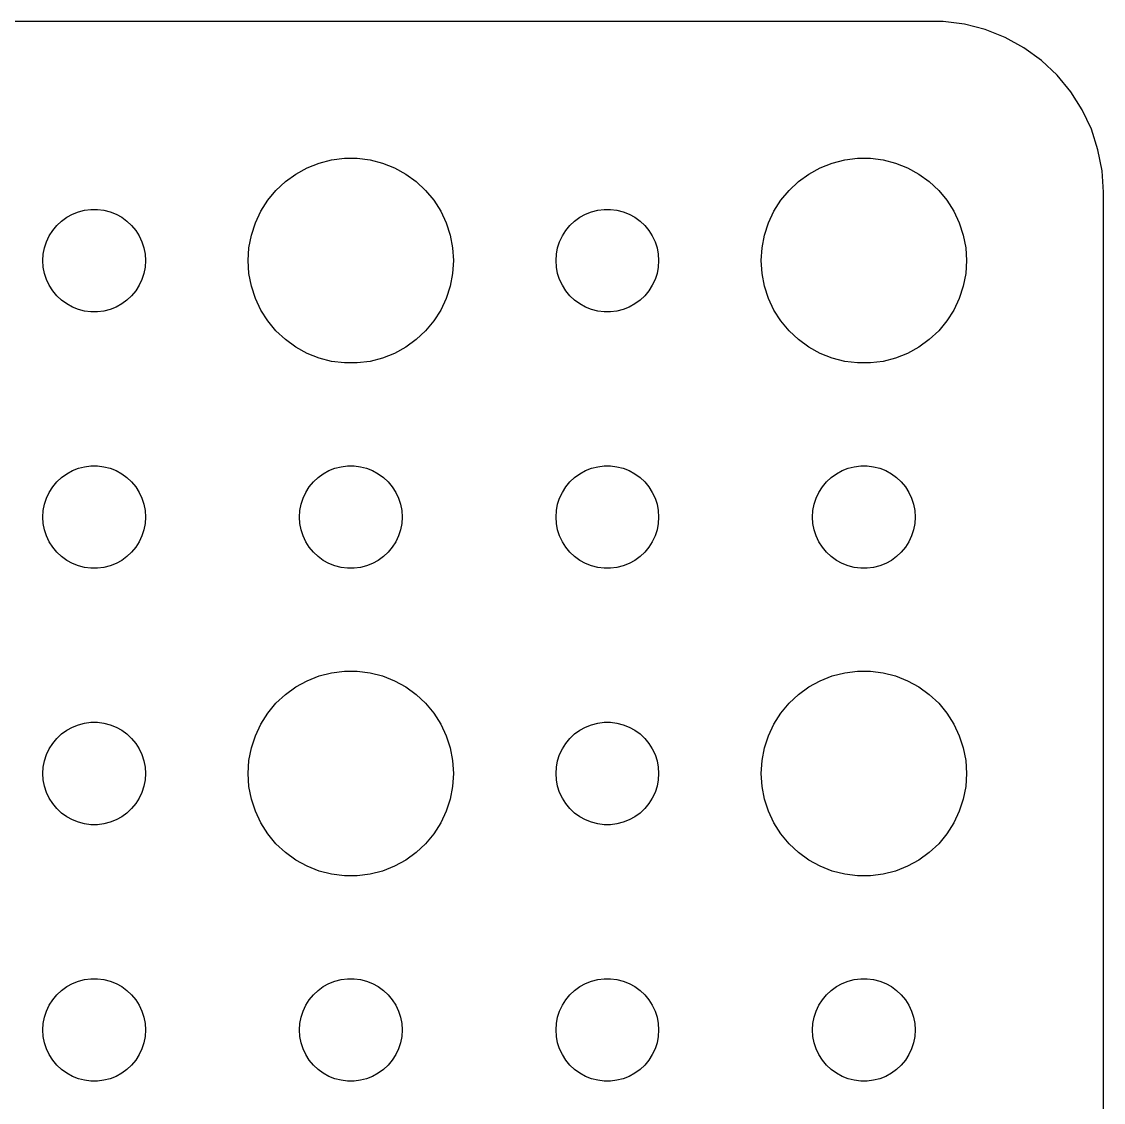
# Model space of a CAD drawing. Header units: metres. Extents: x -60 to 60, y -59 to 59.
# Drawn here: x 27.88 to 59.5, y 27.88 to 59.49 of the extents above; entities that cross this region are included whole.
import ezdxf

# ---------------------------------------------------------------- set-up
doc = ezdxf.new("R2010")
doc.units = ezdxf.units.M

msp = doc.modelspace()

# ---------------------------------------------------------------- linework, layer by layer
for p, q in [((54.8139, 59.4901), (-54.8139, 59.4901)), ((55.4369, 59.4114), (54.8139, 59.4901)), ((56.0451, 59.2553), (55.4369, 59.4114)), ((56.6289, 59.0241), (56.0451, 59.2553)), ((57.1791, 58.7216), (56.6289, 59.0241)), ((57.6871, 58.3526), (57.1791, 58.7216)), ((58.1448, 57.9227), (57.6871, 58.3526)), ((58.5451, 57.4389), (58.1448, 57.9227)), ((58.8815, 56.9088), (58.5451, 57.4389)), ((59.1489, 56.3406), (58.8815, 56.9088)), ((59.3429, 55.7434), (59.1489, 56.3406)), ((59.4606, 55.1267), (59.3429, 55.7434)), ((36.2227, 55.2145), (36.5729, 55.3532)), ((36.5729, 55.3532), (36.9379, 55.4469)), ((36.9379, 55.4469), (37.3116, 55.4941)), ((37.3116, 55.4941), (37.6884, 55.4941)), ((37.6884, 55.4941), (38.0621, 55.4469)), ((38.0621, 55.4469), (38.427, 55.3532)), ((38.427, 55.3532), (38.7773, 55.2145)), ((51.2227, 55.2145), (51.5729, 55.3532)), ((51.5729, 55.3532), (51.9379, 55.4469)), ((51.9379, 55.4469), (52.3116, 55.4941)), ((52.3116, 55.4941), (52.6884, 55.4941)), ((52.6884, 55.4941), (53.0621, 55.4469)), ((53.0621, 55.4469), (53.427, 55.3532)), ((53.427, 55.3532), (53.7773, 55.2145)), ((35.5877, 54.8115), (35.8925, 55.033)), ((35.8925, 55.033), (36.2227, 55.2145)), ((38.7773, 55.2145), (39.1075, 55.033)), ((39.1075, 55.033), (39.4123, 54.8115)), ((50.5877, 54.8115), (50.8925, 55.033)), ((50.8925, 55.033), (51.2227, 55.2145)), ((53.7773, 55.2145), (54.1075, 55.033)), ((54.1075, 55.033), (54.4123, 54.8115)), ((59.5, 54.5), (59.4606, 55.1267)), ((35.3131, 54.5536), (35.5877, 54.8115)), ((39.4123, 54.8115), (39.6869, 54.5536)), ((50.3131, 54.5536), (50.5877, 54.8115)), ((54.4123, 54.8115), (54.6869, 54.5536)), ((35.0729, 54.2634), (35.3131, 54.5536)), ((39.6869, 54.5536), (39.927, 54.2634)), ((50.0729, 54.2634), (50.3131, 54.5536)), ((54.6869, 54.5536), (54.927, 54.2634)), ((59.5, -54.5), (59.5, 54.5)), ((34.8711, 53.9453), (35.0729, 54.2634)), ((39.927, 54.2634), (40.1289, 53.9453)), ((49.8711, 53.9453), (50.0729, 54.2634)), ((54.927, 54.2634), (55.1289, 53.9453)), ((29.0439, 53.6558), (29.1963, 53.7665)), ((29.1963, 53.7665), (29.3613, 53.8572)), ((29.3613, 53.8572), (29.5365, 53.9266)), ((29.5365, 53.9266), (29.7189, 53.9734)), ((29.7189, 53.9734), (29.9058, 53.997)), ((29.9058, 53.997), (30.0942, 53.997)), ((30.0942, 53.997), (30.2811, 53.9734)), ((30.2811, 53.9734), (30.4635, 53.9266)), ((30.4635, 53.9266), (30.6387, 53.8572)), ((30.6387, 53.8572), (30.8037, 53.7665)), ((30.8037, 53.7665), (30.9561, 53.6558)), ((34.7107, 53.6044), (34.8711, 53.9453)), ((40.1289, 53.9453), (40.2893, 53.6044)), ((44.0439, 53.6558), (44.1963, 53.7665)), ((44.1963, 53.7665), (44.3613, 53.8572)), ((44.3613, 53.8572), (44.5365, 53.9266)), ((44.5365, 53.9266), (44.7189, 53.9734)), ((44.7189, 53.9734), (44.9058, 53.997)), ((44.9058, 53.997), (45.0942, 53.997)), ((45.0942, 53.997), (45.2811, 53.9734)), ((45.2811, 53.9734), (45.4635, 53.9266)), ((45.4635, 53.9266), (45.6387, 53.8572)), ((45.6387, 53.8572), (45.8037, 53.7665)), ((45.8037, 53.7665), (45.9561, 53.6558)), ((49.7107, 53.6044), (49.8711, 53.9453)), ((55.1289, 53.9453), (55.2893, 53.6044)), ((28.7865, 53.3817), (28.9065, 53.5268)), ((28.9065, 53.5268), (29.0439, 53.6558)), ((30.9561, 53.6558), (31.0934, 53.5268)), ((31.0934, 53.5268), (31.2135, 53.3817)), ((34.5942, 53.2461), (34.7107, 53.6044)), ((40.2893, 53.6044), (40.4057, 53.2461)), ((43.7865, 53.3817), (43.9065, 53.5268)), ((43.9065, 53.5268), (44.0439, 53.6558)), ((45.9561, 53.6558), (46.0934, 53.5268)), ((46.0934, 53.5268), (46.2135, 53.3817)), ((49.5942, 53.2461), (49.7107, 53.6044)), ((55.2893, 53.6044), (55.4057, 53.2461)), ((28.6053, 53.0522), (28.6855, 53.2226)), ((28.6855, 53.2226), (28.7865, 53.3817)), ((31.2135, 53.3817), (31.3145, 53.2226)), ((31.3145, 53.2226), (31.3947, 53.0522)), ((34.5237, 52.876), (34.5942, 53.2461)), ((40.4057, 53.2461), (40.4763, 52.876)), ((43.6053, 53.0522), (43.6855, 53.2226)), ((43.6855, 53.2226), (43.7865, 53.3817)), ((46.2135, 53.3817), (46.3145, 53.2226)), ((46.3145, 53.2226), (46.3947, 53.0522)), ((49.5237, 52.876), (49.5942, 53.2461)), ((55.4057, 53.2461), (55.4763, 52.876)), ((28.5118, 52.688), (28.5471, 52.873)), ((28.5471, 52.873), (28.6053, 53.0522)), ((31.3947, 53.0522), (31.4529, 52.873)), ((31.4529, 52.873), (31.4882, 52.688)), ((34.5, 52.5), (34.5237, 52.876)), ((40.4763, 52.876), (40.5, 52.5)), ((43.5118, 52.688), (43.5471, 52.873)), ((43.5471, 52.873), (43.6053, 53.0522)), ((46.3947, 53.0522), (46.4529, 52.873)), ((46.4529, 52.873), (46.4882, 52.688)), ((49.5, 52.5), (49.5237, 52.876)), ((55.4763, 52.876), (55.5, 52.5)), ((28.5, 52.5), (28.5118, 52.688)), ((28.5118, 52.312), (28.5, 52.5)), ((31.4882, 52.688), (31.5, 52.5)), ((31.5, 52.5), (31.4882, 52.312)), ((34.5237, 52.124), (34.5, 52.5)), ((40.5, 52.5), (40.4763, 52.124)), ((43.5, 52.5), (43.5118, 52.688)), ((43.5118, 52.312), (43.5, 52.5)), ((46.4882, 52.688), (46.5, 52.5)), ((46.5, 52.5), (46.4882, 52.312)), ((49.5237, 52.124), (49.5, 52.5)), ((55.5, 52.5), (55.4763, 52.124)), ((28.5471, 52.127), (28.5118, 52.312)), ((31.4882, 52.312), (31.4529, 52.127)), ((43.5471, 52.127), (43.5118, 52.312)), ((46.4882, 52.312), (46.4529, 52.127)), ((28.6053, 51.9478), (28.5471, 52.127)), ((28.6855, 51.7774), (28.6053, 51.9478)), ((31.3947, 51.9478), (31.3145, 51.7774)), ((31.4529, 52.127), (31.3947, 51.9478)), ((34.5942, 51.7539), (34.5237, 52.124)), ((40.4763, 52.124), (40.4057, 51.7539)), ((43.6053, 51.9478), (43.5471, 52.127)), ((43.6855, 51.7774), (43.6053, 51.9478)), ((46.3947, 51.9478), (46.3145, 51.7774)), ((46.4529, 52.127), (46.3947, 51.9478)), ((49.5942, 51.7539), (49.5237, 52.124)), ((55.4763, 52.124), (55.4057, 51.7539)), ((28.7865, 51.6183), (28.6855, 51.7774)), ((28.9065, 51.4732), (28.7865, 51.6183)), ((31.2135, 51.6183), (31.0934, 51.4732)), ((31.3145, 51.7774), (31.2135, 51.6183)), ((34.7107, 51.3956), (34.5942, 51.7539)), ((40.4057, 51.7539), (40.2893, 51.3956)), ((43.7865, 51.6183), (43.6855, 51.7774)), ((43.9065, 51.4732), (43.7865, 51.6183)), ((46.2135, 51.6183), (46.0934, 51.4732)), ((46.3145, 51.7774), (46.2135, 51.6183)), ((49.7107, 51.3956), (49.5942, 51.7539)), ((55.4057, 51.7539), (55.2893, 51.3956)), ((29.0439, 51.3442), (28.9065, 51.4732)), ((29.1963, 51.2335), (29.0439, 51.3442)), ((29.3613, 51.1428), (29.1963, 51.2335)), ((30.8037, 51.2335), (30.6387, 51.1428)), ((30.9561, 51.3442), (30.8037, 51.2335)), ((31.0934, 51.4732), (30.9561, 51.3442)), ((34.8711, 51.0547), (34.7107, 51.3956)), ((40.2893, 51.3956), (40.1289, 51.0547)), ((44.0439, 51.3442), (43.9065, 51.4732)), ((44.1963, 51.2335), (44.0439, 51.3442)), ((44.3613, 51.1428), (44.1963, 51.2335)), ((45.8037, 51.2335), (45.6387, 51.1428)), ((45.9561, 51.3442), (45.8037, 51.2335)), ((46.0934, 51.4732), (45.9561, 51.3442)), ((49.8711, 51.0547), (49.7107, 51.3956)), ((55.2893, 51.3956), (55.1289, 51.0547)), ((29.5365, 51.0734), (29.3613, 51.1428)), ((29.7189, 51.0266), (29.5365, 51.0734)), ((29.9058, 51.003), (29.7189, 51.0266)), ((30.0942, 51.003), (29.9058, 51.003)), ((30.2811, 51.0266), (30.0942, 51.003)), ((30.4635, 51.0734), (30.2811, 51.0266)), ((30.6387, 51.1428), (30.4635, 51.0734)), ((35.0729, 50.7366), (34.8711, 51.0547)), ((40.1289, 51.0547), (39.927, 50.7366)), ((44.5365, 51.0734), (44.3613, 51.1428)), ((44.7189, 51.0266), (44.5365, 51.0734)), ((44.9058, 51.003), (44.7189, 51.0266)), ((45.0942, 51.003), (44.9058, 51.003)), ((45.2811, 51.0266), (45.0942, 51.003)), ((45.4635, 51.0734), (45.2811, 51.0266)), ((45.6387, 51.1428), (45.4635, 51.0734)), ((50.0729, 50.7366), (49.8711, 51.0547)), ((55.1289, 51.0547), (54.927, 50.7366)), ((35.3131, 50.4464), (35.0729, 50.7366)), ((39.927, 50.7366), (39.6869, 50.4464)), ((50.3131, 50.4464), (50.0729, 50.7366)), ((54.927, 50.7366), (54.6869, 50.4464)), ((35.5877, 50.1885), (35.3131, 50.4464)), ((39.6869, 50.4464), (39.4123, 50.1885)), ((50.5877, 50.1885), (50.3131, 50.4464)), ((54.6869, 50.4464), (54.4123, 50.1885)), ((35.8925, 49.967), (35.5877, 50.1885)), ((36.2227, 49.7855), (35.8925, 49.967)), ((39.1075, 49.967), (38.7773, 49.7855)), ((39.4123, 50.1885), (39.1075, 49.967)), ((50.8925, 49.967), (50.5877, 50.1885)), ((51.2227, 49.7855), (50.8925, 49.967)), ((54.1075, 49.967), (53.7773, 49.7855)), ((54.4123, 50.1885), (54.1075, 49.967)), ((36.5729, 49.6468), (36.2227, 49.7855)), ((36.9379, 49.5531), (36.5729, 49.6468)), ((38.427, 49.6468), (38.0621, 49.5531)), ((38.7773, 49.7855), (38.427, 49.6468)), ((51.5729, 49.6468), (51.2227, 49.7855)), ((51.9379, 49.5531), (51.5729, 49.6468)), ((53.427, 49.6468), (53.0621, 49.5531)), ((53.7773, 49.7855), (53.427, 49.6468)), ((37.3116, 49.5059), (36.9379, 49.5531)), ((37.6884, 49.5059), (37.3116, 49.5059)), ((38.0621, 49.5531), (37.6884, 49.5059)), ((52.3116, 49.5059), (51.9379, 49.5531)), ((52.6884, 49.5059), (52.3116, 49.5059)), ((53.0621, 49.5531), (52.6884, 49.5059)), ((29.7189, 46.4734), (29.9058, 46.497)), ((29.9058, 46.497), (30.0942, 46.497)), ((30.0942, 46.497), (30.2811, 46.4734)), ((37.2189, 46.4734), (37.4058, 46.497)), ((37.4058, 46.497), (37.5942, 46.497)), ((37.5942, 46.497), (37.7811, 46.4734)), ((44.7189, 46.4734), (44.9058, 46.497)), ((44.9058, 46.497), (45.0942, 46.497)), ((45.0942, 46.497), (45.2811, 46.4734)), ((52.2189, 46.4734), (52.4058, 46.497)), ((52.4058, 46.497), (52.5942, 46.497)), ((52.5942, 46.497), (52.7811, 46.4734)), ((29.0439, 46.1558), (29.1963, 46.2665)), ((29.1963, 46.2665), (29.3613, 46.3572)), ((29.3613, 46.3572), (29.5365, 46.4266)), ((29.5365, 46.4266), (29.7189, 46.4734)), ((30.2811, 46.4734), (30.4635, 46.4266)), ((30.4635, 46.4266), (30.6387, 46.3572)), ((30.6387, 46.3572), (30.8037, 46.2665)), ((30.8037, 46.2665), (30.9561, 46.1558)), ((36.5439, 46.1558), (36.6963, 46.2665)), ((36.6963, 46.2665), (36.8613, 46.3572)), ((36.8613, 46.3572), (37.0365, 46.4266)), ((37.0365, 46.4266), (37.2189, 46.4734)), ((37.7811, 46.4734), (37.9635, 46.4266)), ((37.9635, 46.4266), (38.1387, 46.3572)), ((38.1387, 46.3572), (38.3037, 46.2665)), ((38.3037, 46.2665), (38.4561, 46.1558)), ((44.0439, 46.1558), (44.1963, 46.2665)), ((44.1963, 46.2665), (44.3613, 46.3572)), ((44.3613, 46.3572), (44.5365, 46.4266)), ((44.5365, 46.4266), (44.7189, 46.4734)), ((45.2811, 46.4734), (45.4635, 46.4266)), ((45.4635, 46.4266), (45.6387, 46.3572)), ((45.6387, 46.3572), (45.8037, 46.2665)), ((45.8037, 46.2665), (45.9561, 46.1558)), ((51.5439, 46.1558), (51.6963, 46.2665)), ((51.6963, 46.2665), (51.8613, 46.3572)), ((51.8613, 46.3572), (52.0365, 46.4266)), ((52.0365, 46.4266), (52.2189, 46.4734)), ((52.7811, 46.4734), (52.9635, 46.4266)), ((52.9635, 46.4266), (53.1387, 46.3572)), ((53.1387, 46.3572), (53.3037, 46.2665)), ((53.3037, 46.2665), (53.4561, 46.1558)), ((28.6855, 45.7226), (28.7865, 45.8817)), ((28.7865, 45.8817), (28.9065, 46.0268)), ((28.9065, 46.0268), (29.0439, 46.1558)), ((30.9561, 46.1558), (31.0934, 46.0268)), ((31.0934, 46.0268), (31.2135, 45.8817)), ((31.2135, 45.8817), (31.3145, 45.7226)), ((36.1855, 45.7226), (36.2865, 45.8817)), ((36.2865, 45.8817), (36.4065, 46.0268)), ((36.4065, 46.0268), (36.5439, 46.1558)), ((38.4561, 46.1558), (38.5934, 46.0268)), ((38.5934, 46.0268), (38.7135, 45.8817)), ((38.7135, 45.8817), (38.8145, 45.7226)), ((43.6855, 45.7226), (43.7865, 45.8817)), ((43.7865, 45.8817), (43.9065, 46.0268)), ((43.9065, 46.0268), (44.0439, 46.1558)), ((45.9561, 46.1558), (46.0934, 46.0268)), ((46.0934, 46.0268), (46.2135, 45.8817)), ((46.2135, 45.8817), (46.3145, 45.7226)), ((51.1855, 45.7226), (51.2865, 45.8817)), ((51.2865, 45.8817), (51.4065, 46.0268)), ((51.4065, 46.0268), (51.5439, 46.1558)), ((53.4561, 46.1558), (53.5934, 46.0268)), ((53.5934, 46.0268), (53.7135, 45.8817)), ((53.7135, 45.8817), (53.8145, 45.7226)), ((28.5471, 45.373), (28.6053, 45.5522)), ((28.6053, 45.5522), (28.6855, 45.7226)), ((31.3145, 45.7226), (31.3947, 45.5522)), ((31.3947, 45.5522), (31.4529, 45.373)), ((36.0471, 45.373), (36.1053, 45.5522)), ((36.1053, 45.5522), (36.1855, 45.7226)), ((38.8145, 45.7226), (38.8947, 45.5522)), ((38.8947, 45.5522), (38.9529, 45.373)), ((43.5471, 45.373), (43.6053, 45.5522)), ((43.6053, 45.5522), (43.6855, 45.7226)), ((46.3145, 45.7226), (46.3947, 45.5522)), ((46.3947, 45.5522), (46.4529, 45.373)), ((51.0471, 45.373), (51.1053, 45.5522)), ((51.1053, 45.5522), (51.1855, 45.7226)), ((53.8145, 45.7226), (53.8947, 45.5522)), ((53.8947, 45.5522), (53.9529, 45.373)), ((28.5118, 45.188), (28.5471, 45.373)), ((31.4529, 45.373), (31.4882, 45.188)), ((36.0118, 45.188), (36.0471, 45.373)), ((38.9529, 45.373), (38.9882, 45.188)), ((43.5118, 45.188), (43.5471, 45.373)), ((46.4529, 45.373), (46.4882, 45.188)), ((51.0118, 45.188), (51.0471, 45.373)), ((53.9529, 45.373), (53.9882, 45.188)), ((28.5, 45), (28.5118, 45.188)), ((28.5118, 44.812), (28.5, 45)), ((31.4882, 45.188), (31.5, 45)), ((31.5, 45), (31.4882, 44.812)), ((36, 45), (36.0118, 45.188)), ((36.0118, 44.812), (36, 45)), ((38.9882, 45.188), (39, 45)), ((39, 45), (38.9882, 44.812)), ((43.5, 45), (43.5118, 45.188)), ((43.5118, 44.812), (43.5, 45)), ((46.4882, 45.188), (46.5, 45)), ((46.5, 45), (46.4882, 44.812)), ((51, 45), (51.0118, 45.188)), ((51.0118, 44.812), (51, 45)), ((53.9882, 45.188), (54, 45)), ((54, 45), (53.9882, 44.812)), ((28.5471, 44.627), (28.5118, 44.812)), ((28.6053, 44.4478), (28.5471, 44.627)), ((31.4529, 44.627), (31.3947, 44.4478)), ((31.4882, 44.812), (31.4529, 44.627)), ((36.0471, 44.627), (36.0118, 44.812)), ((36.1053, 44.4478), (36.0471, 44.627)), ((38.9529, 44.627), (38.8947, 44.4478)), ((38.9882, 44.812), (38.9529, 44.627)), ((43.5471, 44.627), (43.5118, 44.812)), ((43.6053, 44.4478), (43.5471, 44.627)), ((46.4529, 44.627), (46.3947, 44.4478)), ((46.4882, 44.812), (46.4529, 44.627)), ((51.0471, 44.627), (51.0118, 44.812)), ((51.1053, 44.4478), (51.0471, 44.627)), ((53.9529, 44.627), (53.8947, 44.4478)), ((53.9882, 44.812), (53.9529, 44.627)), ((28.6855, 44.2774), (28.6053, 44.4478)), ((28.7865, 44.1183), (28.6855, 44.2774)), ((31.3145, 44.2774), (31.2135, 44.1183)), ((31.3947, 44.4478), (31.3145, 44.2774)), ((36.1855, 44.2774), (36.1053, 44.4478)), ((36.2865, 44.1183), (36.1855, 44.2774)), ((38.8145, 44.2774), (38.7135, 44.1183)), ((38.8947, 44.4478), (38.8145, 44.2774)), ((43.6855, 44.2774), (43.6053, 44.4478)), ((43.7865, 44.1183), (43.6855, 44.2774)), ((46.3145, 44.2774), (46.2135, 44.1183)), ((46.3947, 44.4478), (46.3145, 44.2774)), ((51.1855, 44.2774), (51.1053, 44.4478)), ((51.2865, 44.1183), (51.1855, 44.2774)), ((53.8145, 44.2774), (53.7135, 44.1183)), ((53.8947, 44.4478), (53.8145, 44.2774)), ((28.9065, 43.9732), (28.7865, 44.1183)), ((29.0439, 43.8442), (28.9065, 43.9732)), ((31.0934, 43.9732), (30.9561, 43.8442)), ((31.2135, 44.1183), (31.0934, 43.9732)), ((36.4065, 43.9732), (36.2865, 44.1183)), ((36.5439, 43.8442), (36.4065, 43.9732)), ((38.5934, 43.9732), (38.4561, 43.8442)), ((38.7135, 44.1183), (38.5934, 43.9732)), ((43.9065, 43.9732), (43.7865, 44.1183)), ((44.0439, 43.8442), (43.9065, 43.9732)), ((46.0934, 43.9732), (45.9561, 43.8442)), ((46.2135, 44.1183), (46.0934, 43.9732)), ((51.4065, 43.9732), (51.2865, 44.1183)), ((51.5439, 43.8442), (51.4065, 43.9732)), ((53.5934, 43.9732), (53.4561, 43.8442)), ((53.7135, 44.1183), (53.5934, 43.9732)), ((29.1963, 43.7335), (29.0439, 43.8442)), ((29.3613, 43.6428), (29.1963, 43.7335)), ((29.5365, 43.5734), (29.3613, 43.6428)), ((30.6387, 43.6428), (30.4635, 43.5734)), ((30.8037, 43.7335), (30.6387, 43.6428)), ((30.9561, 43.8442), (30.8037, 43.7335)), ((36.6963, 43.7335), (36.5439, 43.8442)), ((36.8613, 43.6428), (36.6963, 43.7335)), ((37.0365, 43.5734), (36.8613, 43.6428)), ((38.1387, 43.6428), (37.9635, 43.5734)), ((38.3037, 43.7335), (38.1387, 43.6428)), ((38.4561, 43.8442), (38.3037, 43.7335)), ((44.1963, 43.7335), (44.0439, 43.8442)), ((44.3613, 43.6428), (44.1963, 43.7335)), ((44.5365, 43.5734), (44.3613, 43.6428)), ((45.6387, 43.6428), (45.4635, 43.5734)), ((45.8037, 43.7335), (45.6387, 43.6428)), ((45.9561, 43.8442), (45.8037, 43.7335)), ((51.6963, 43.7335), (51.5439, 43.8442)), ((51.8613, 43.6428), (51.6963, 43.7335)), ((52.0365, 43.5734), (51.8613, 43.6428)), ((53.1387, 43.6428), (52.9635, 43.5734)), ((53.3037, 43.7335), (53.1387, 43.6428)), ((53.4561, 43.8442), (53.3037, 43.7335)), ((29.7189, 43.5266), (29.5365, 43.5734)), ((29.9058, 43.503), (29.7189, 43.5266)), ((30.0942, 43.503), (29.9058, 43.503)), ((30.2811, 43.5266), (30.0942, 43.503)), ((30.4635, 43.5734), (30.2811, 43.5266)), ((37.2189, 43.5266), (37.0365, 43.5734)), ((37.4058, 43.503), (37.2189, 43.5266)), ((37.5942, 43.503), (37.4058, 43.503)), ((37.7811, 43.5266), (37.5942, 43.503)), ((37.9635, 43.5734), (37.7811, 43.5266)), ((44.7189, 43.5266), (44.5365, 43.5734)), ((44.9058, 43.503), (44.7189, 43.5266)), ((45.0942, 43.503), (44.9058, 43.503)), ((45.2811, 43.5266), (45.0942, 43.503)), ((45.4635, 43.5734), (45.2811, 43.5266)), ((52.2189, 43.5266), (52.0365, 43.5734)), ((52.4058, 43.503), (52.2189, 43.5266)), ((52.5942, 43.503), (52.4058, 43.503)), ((52.7811, 43.5266), (52.5942, 43.503)), ((52.9635, 43.5734), (52.7811, 43.5266)), ((36.9379, 40.4469), (37.3116, 40.4941)), ((37.3116, 40.4941), (37.6884, 40.4941)), ((37.6884, 40.4941), (38.0621, 40.4469)), ((51.9379, 40.4469), (52.3116, 40.4941)), ((52.3116, 40.4941), (52.6884, 40.4941)), ((52.6884, 40.4941), (53.0621, 40.4469)), ((35.8925, 40.033), (36.2227, 40.2145)), ((36.2227, 40.2145), (36.5729, 40.3532)), ((36.5729, 40.3532), (36.9379, 40.4469)), ((38.0621, 40.4469), (38.427, 40.3532)), ((38.427, 40.3532), (38.7773, 40.2145)), ((38.7773, 40.2145), (39.1075, 40.033)), ((50.8925, 40.033), (51.2227, 40.2145)), ((51.2227, 40.2145), (51.5729, 40.3532)), ((51.5729, 40.3532), (51.9379, 40.4469)), ((53.0621, 40.4469), (53.427, 40.3532)), ((53.427, 40.3532), (53.7773, 40.2145)), ((53.7773, 40.2145), (54.1075, 40.033)), ((35.5877, 39.8115), (35.8925, 40.033)), ((39.1075, 40.033), (39.4123, 39.8115)), ((50.5877, 39.8115), (50.8925, 40.033)), ((54.1075, 40.033), (54.4123, 39.8115)), ((35.0729, 39.2634), (35.3131, 39.5536)), ((35.3131, 39.5536), (35.5877, 39.8115)), ((39.4123, 39.8115), (39.6869, 39.5536)), ((39.6869, 39.5536), (39.927, 39.2634)), ((50.0729, 39.2634), (50.3131, 39.5536)), ((50.3131, 39.5536), (50.5877, 39.8115)), ((54.4123, 39.8115), (54.6869, 39.5536)), ((54.6869, 39.5536), (54.927, 39.2634)), ((34.8711, 38.9453), (35.0729, 39.2634)), ((39.927, 39.2634), (40.1289, 38.9453)), ((49.8711, 38.9453), (50.0729, 39.2634)), ((54.927, 39.2634), (55.1289, 38.9453)), ((29.3613, 38.8572), (29.5365, 38.9266)), ((29.5365, 38.9266), (29.7189, 38.9734)), ((29.7189, 38.9734), (29.9058, 38.997)), ((29.9058, 38.997), (30.0942, 38.997)), ((30.0942, 38.997), (30.2811, 38.9734)), ((30.2811, 38.9734), (30.4635, 38.9266)), ((30.4635, 38.9266), (30.6387, 38.8572)), ((34.7107, 38.6044), (34.8711, 38.9453)), ((40.1289, 38.9453), (40.2893, 38.6044)), ((44.3613, 38.8572), (44.5365, 38.9266)), ((44.5365, 38.9266), (44.7189, 38.9734)), ((44.7189, 38.9734), (44.9058, 38.997)), ((44.9058, 38.997), (45.0942, 38.997)), ((45.0942, 38.997), (45.2811, 38.9734)), ((45.2811, 38.9734), (45.4635, 38.9266)), ((45.4635, 38.9266), (45.6387, 38.8572)), ((49.7107, 38.6044), (49.8711, 38.9453)), ((55.1289, 38.9453), (55.2893, 38.6044)), ((28.9065, 38.5268), (29.0439, 38.6558)), ((29.0439, 38.6558), (29.1963, 38.7665)), ((29.1963, 38.7665), (29.3613, 38.8572)), ((30.6387, 38.8572), (30.8037, 38.7665)), ((30.8037, 38.7665), (30.9561, 38.6558)), ((30.9561, 38.6558), (31.0934, 38.5268)), ((34.5942, 38.2461), (34.7107, 38.6044)), ((40.2893, 38.6044), (40.4057, 38.2461)), ((43.9065, 38.5268), (44.0439, 38.6558)), ((44.0439, 38.6558), (44.1963, 38.7665)), ((44.1963, 38.7665), (44.3613, 38.8572)), ((45.6387, 38.8572), (45.8037, 38.7665)), ((45.8037, 38.7665), (45.9561, 38.6558)), ((45.9561, 38.6558), (46.0934, 38.5268)), ((49.5942, 38.2461), (49.7107, 38.6044)), ((55.2893, 38.6044), (55.4057, 38.2461)), ((28.6855, 38.2226), (28.7865, 38.3817)), ((28.7865, 38.3817), (28.9065, 38.5268)), ((31.0934, 38.5268), (31.2135, 38.3817)), ((31.2135, 38.3817), (31.3145, 38.2226)), ((43.6855, 38.2226), (43.7865, 38.3817)), ((43.7865, 38.3817), (43.9065, 38.5268)), ((46.0934, 38.5268), (46.2135, 38.3817)), ((46.2135, 38.3817), (46.3145, 38.2226)), ((28.5471, 37.873), (28.6053, 38.0522)), ((28.6053, 38.0522), (28.6855, 38.2226)), ((31.3145, 38.2226), (31.3947, 38.0522)), ((31.3947, 38.0522), (31.4529, 37.873)), ((34.5237, 37.876), (34.5942, 38.2461)), ((40.4057, 38.2461), (40.4763, 37.876)), ((43.5471, 37.873), (43.6053, 38.0522)), ((43.6053, 38.0522), (43.6855, 38.2226)), ((46.3145, 38.2226), (46.3947, 38.0522)), ((46.3947, 38.0522), (46.4529, 37.873)), ((49.5237, 37.876), (49.5942, 38.2461)), ((55.4057, 38.2461), (55.4763, 37.876)), ((28.5, 37.5), (28.5118, 37.688)), ((28.5118, 37.688), (28.5471, 37.873)), ((31.4529, 37.873), (31.4882, 37.688)), ((31.4882, 37.688), (31.5, 37.5)), ((34.5, 37.5), (34.5237, 37.876)), ((40.4763, 37.876), (40.5, 37.5)), ((43.5, 37.5), (43.5118, 37.688)), ((43.5118, 37.688), (43.5471, 37.873)), ((46.4529, 37.873), (46.4882, 37.688)), ((46.4882, 37.688), (46.5, 37.5)), ((49.5, 37.5), (49.5237, 37.876)), ((55.4763, 37.876), (55.5, 37.5)), ((28.5118, 37.312), (28.5, 37.5)), ((31.5, 37.5), (31.4882, 37.312)), ((34.5237, 37.124), (34.5, 37.5)), ((40.5, 37.5), (40.4763, 37.124)), ((43.5118, 37.312), (43.5, 37.5)), ((46.5, 37.5), (46.4882, 37.312)), ((49.5237, 37.124), (49.5, 37.5)), ((55.5, 37.5), (55.4763, 37.124)), ((28.5471, 37.127), (28.5118, 37.312)), ((28.6053, 36.9478), (28.5471, 37.127)), ((31.4529, 37.127), (31.3947, 36.9478)), ((31.4882, 37.312), (31.4529, 37.127)), ((34.5942, 36.7539), (34.5237, 37.124)), ((40.4763, 37.124), (40.4057, 36.7539)), ((43.5471, 37.127), (43.5118, 37.312)), ((43.6053, 36.9478), (43.5471, 37.127)), ((46.4529, 37.127), (46.3947, 36.9478)), ((46.4882, 37.312), (46.4529, 37.127)), ((49.5942, 36.7539), (49.5237, 37.124)), ((55.4763, 37.124), (55.4057, 36.7539)), ((28.6855, 36.7774), (28.6053, 36.9478)), ((28.7865, 36.6183), (28.6855, 36.7774)), ((31.3145, 36.7774), (31.2135, 36.6183)), ((31.3947, 36.9478), (31.3145, 36.7774)), ((34.7107, 36.3956), (34.5942, 36.7539)), ((40.4057, 36.7539), (40.2893, 36.3956)), ((43.6855, 36.7774), (43.6053, 36.9478)), ((43.7865, 36.6183), (43.6855, 36.7774)), ((46.3145, 36.7774), (46.2135, 36.6183)), ((46.3947, 36.9478), (46.3145, 36.7774)), ((49.7107, 36.3956), (49.5942, 36.7539)), ((55.4057, 36.7539), (55.2893, 36.3956)), ((28.9065, 36.4732), (28.7865, 36.6183)), ((29.0439, 36.3442), (28.9065, 36.4732)), ((31.0934, 36.4732), (30.9561, 36.3442)), ((31.2135, 36.6183), (31.0934, 36.4732)), ((34.8711, 36.0547), (34.7107, 36.3956)), ((40.2893, 36.3956), (40.1289, 36.0547)), ((43.9065, 36.4732), (43.7865, 36.6183)), ((44.0439, 36.3442), (43.9065, 36.4732)), ((46.0934, 36.4732), (45.9561, 36.3442)), ((46.2135, 36.6183), (46.0934, 36.4732)), ((49.8711, 36.0547), (49.7107, 36.3956)), ((55.2893, 36.3956), (55.1289, 36.0547)), ((29.1963, 36.2335), (29.0439, 36.3442)), ((29.3613, 36.1428), (29.1963, 36.2335)), ((29.5365, 36.0734), (29.3613, 36.1428)), ((29.7189, 36.0266), (29.5365, 36.0734)), ((30.4635, 36.0734), (30.2811, 36.0266)), ((30.6387, 36.1428), (30.4635, 36.0734)), ((30.8037, 36.2335), (30.6387, 36.1428)), ((30.9561, 36.3442), (30.8037, 36.2335)), ((35.0729, 35.7366), (34.8711, 36.0547)), ((40.1289, 36.0547), (39.927, 35.7366)), ((44.1963, 36.2335), (44.0439, 36.3442)), ((44.3613, 36.1428), (44.1963, 36.2335)), ((44.5365, 36.0734), (44.3613, 36.1428)), ((44.7189, 36.0266), (44.5365, 36.0734)), ((45.4635, 36.0734), (45.2811, 36.0266)), ((45.6387, 36.1428), (45.4635, 36.0734)), ((45.8037, 36.2335), (45.6387, 36.1428)), ((45.9561, 36.3442), (45.8037, 36.2335)), ((50.0729, 35.7366), (49.8711, 36.0547)), ((55.1289, 36.0547), (54.927, 35.7366)), ((29.9058, 36.003), (29.7189, 36.0266)), ((30.0942, 36.003), (29.9058, 36.003)), ((30.2811, 36.0266), (30.0942, 36.003)), ((35.3131, 35.4464), (35.0729, 35.7366)), ((39.927, 35.7366), (39.6869, 35.4464)), ((44.9058, 36.003), (44.7189, 36.0266)), ((45.0942, 36.003), (44.9058, 36.003)), ((45.2811, 36.0266), (45.0942, 36.003)), ((50.3131, 35.4464), (50.0729, 35.7366)), ((54.927, 35.7366), (54.6869, 35.4464)), ((35.5877, 35.1885), (35.3131, 35.4464)), ((39.6869, 35.4464), (39.4123, 35.1885)), ((50.5877, 35.1885), (50.3131, 35.4464)), ((54.6869, 35.4464), (54.4123, 35.1885)), ((35.8925, 34.967), (35.5877, 35.1885)), ((39.4123, 35.1885), (39.1075, 34.967)), ((50.8925, 34.967), (50.5877, 35.1885)), ((54.4123, 35.1885), (54.1075, 34.967)), ((36.2227, 34.7855), (35.8925, 34.967)), ((36.5729, 34.6468), (36.2227, 34.7855)), ((38.7773, 34.7855), (38.427, 34.6468)), ((39.1075, 34.967), (38.7773, 34.7855)), ((51.2227, 34.7855), (50.8925, 34.967)), ((51.5729, 34.6468), (51.2227, 34.7855)), ((53.7773, 34.7855), (53.427, 34.6468)), ((54.1075, 34.967), (53.7773, 34.7855)), ((36.9379, 34.5531), (36.5729, 34.6468)), ((37.3116, 34.5059), (36.9379, 34.5531)), ((37.6884, 34.5059), (37.3116, 34.5059)), ((38.0621, 34.5531), (37.6884, 34.5059)), ((38.427, 34.6468), (38.0621, 34.5531)), ((51.9379, 34.5531), (51.5729, 34.6468)), ((52.3116, 34.5059), (51.9379, 34.5531)), ((52.6884, 34.5059), (52.3116, 34.5059)), ((53.0621, 34.5531), (52.6884, 34.5059)), ((53.427, 34.6468), (53.0621, 34.5531)), ((29.1963, 31.2665), (29.3613, 31.3572)), ((29.3613, 31.3572), (29.5365, 31.4266)), ((29.5365, 31.4266), (29.7189, 31.4734)), ((29.7189, 31.4734), (29.9058, 31.497)), ((29.9058, 31.497), (30.0942, 31.497)), ((30.0942, 31.497), (30.2811, 31.4734)), ((30.2811, 31.4734), (30.4635, 31.4266)), ((30.4635, 31.4266), (30.6387, 31.3572)), ((30.6387, 31.3572), (30.8037, 31.2665)), ((36.6963, 31.2665), (36.8613, 31.3572)), ((36.8613, 31.3572), (37.0365, 31.4266)), ((37.0365, 31.4266), (37.2189, 31.4734)), ((37.2189, 31.4734), (37.4058, 31.497)), ((37.4058, 31.497), (37.5942, 31.497)), ((37.5942, 31.497), (37.7811, 31.4734)), ((37.7811, 31.4734), (37.9635, 31.4266)), ((37.9635, 31.4266), (38.1387, 31.3572)), ((38.1387, 31.3572), (38.3037, 31.2665)), ((44.1963, 31.2665), (44.3613, 31.3572)), ((44.3613, 31.3572), (44.5365, 31.4266)), ((44.5365, 31.4266), (44.7189, 31.4734)), ((44.7189, 31.4734), (44.9058, 31.497)), ((44.9058, 31.497), (45.0942, 31.497)), ((45.0942, 31.497), (45.2811, 31.4734)), ((45.2811, 31.4734), (45.4635, 31.4266)), ((45.4635, 31.4266), (45.6387, 31.3572)), ((45.6387, 31.3572), (45.8037, 31.2665)), ((51.6963, 31.2665), (51.8613, 31.3572)), ((51.8613, 31.3572), (52.0365, 31.4266)), ((52.0365, 31.4266), (52.2189, 31.4734)), ((52.2189, 31.4734), (52.4058, 31.497)), ((52.4058, 31.497), (52.5942, 31.497)), ((52.5942, 31.497), (52.7811, 31.4734)), ((52.7811, 31.4734), (52.9635, 31.4266)), ((52.9635, 31.4266), (53.1387, 31.3572)), ((53.1387, 31.3572), (53.3037, 31.2665)), ((28.7865, 30.8817), (28.9065, 31.0268)), ((28.9065, 31.0268), (29.0439, 31.1558)), ((29.0439, 31.1558), (29.1963, 31.2665)), ((30.8037, 31.2665), (30.9561, 31.1558)), ((30.9561, 31.1558), (31.0934, 31.0268)), ((31.0934, 31.0268), (31.2135, 30.8817)), ((36.2865, 30.8817), (36.4065, 31.0268)), ((36.4065, 31.0268), (36.5439, 31.1558)), ((36.5439, 31.1558), (36.6963, 31.2665)), ((38.3037, 31.2665), (38.4561, 31.1558)), ((38.4561, 31.1558), (38.5934, 31.0268)), ((38.5934, 31.0268), (38.7135, 30.8817)), ((43.7865, 30.8817), (43.9065, 31.0268)), ((43.9065, 31.0268), (44.0439, 31.1558)), ((44.0439, 31.1558), (44.1963, 31.2665)), ((45.8037, 31.2665), (45.9561, 31.1558)), ((45.9561, 31.1558), (46.0934, 31.0268)), ((46.0934, 31.0268), (46.2135, 30.8817)), ((51.2865, 30.8817), (51.4065, 31.0268)), ((51.4065, 31.0268), (51.5439, 31.1558)), ((51.5439, 31.1558), (51.6963, 31.2665)), ((53.3037, 31.2665), (53.4561, 31.1558)), ((53.4561, 31.1558), (53.5934, 31.0268)), ((53.5934, 31.0268), (53.7135, 30.8817)), ((28.6053, 30.5522), (28.6855, 30.7226)), ((28.6855, 30.7226), (28.7865, 30.8817)), ((31.2135, 30.8817), (31.3145, 30.7226)), ((31.3145, 30.7226), (31.3947, 30.5522)), ((36.1053, 30.5522), (36.1855, 30.7226)), ((36.1855, 30.7226), (36.2865, 30.8817)), ((38.7135, 30.8817), (38.8145, 30.7226)), ((38.8145, 30.7226), (38.8947, 30.5522)), ((43.6053, 30.5522), (43.6855, 30.7226)), ((43.6855, 30.7226), (43.7865, 30.8817)), ((46.2135, 30.8817), (46.3145, 30.7226)), ((46.3145, 30.7226), (46.3947, 30.5522)), ((51.1053, 30.5522), (51.1855, 30.7226)), ((51.1855, 30.7226), (51.2865, 30.8817)), ((53.7135, 30.8817), (53.8145, 30.7226)), ((53.8145, 30.7226), (53.8947, 30.5522)), ((28.5118, 30.188), (28.5471, 30.373)), ((28.5471, 30.373), (28.6053, 30.5522)), ((31.3947, 30.5522), (31.4529, 30.373)), ((31.4529, 30.373), (31.4882, 30.188)), ((36.0118, 30.188), (36.0471, 30.373)), ((36.0471, 30.373), (36.1053, 30.5522)), ((38.8947, 30.5522), (38.9529, 30.373)), ((38.9529, 30.373), (38.9882, 30.188)), ((43.5118, 30.188), (43.5471, 30.373)), ((43.5471, 30.373), (43.6053, 30.5522)), ((46.3947, 30.5522), (46.4529, 30.373)), ((46.4529, 30.373), (46.4882, 30.188)), ((51.0118, 30.188), (51.0471, 30.373)), ((51.0471, 30.373), (51.1053, 30.5522)), ((53.8947, 30.5522), (53.9529, 30.373)), ((53.9529, 30.373), (53.9882, 30.188)), ((28.5, 30), (28.5118, 30.188)), ((31.4882, 30.188), (31.5, 30)), ((36, 30), (36.0118, 30.188)), ((38.9882, 30.188), (39, 30)), ((43.5, 30), (43.5118, 30.188)), ((46.4882, 30.188), (46.5, 30)), ((51, 30), (51.0118, 30.188)), ((53.9882, 30.188), (54, 30)), ((28.5118, 29.812), (28.5, 30)), ((28.5471, 29.627), (28.5118, 29.812)), ((31.4882, 29.812), (31.4529, 29.627)), ((31.5, 30), (31.4882, 29.812)), ((36.0118, 29.812), (36, 30)), ((36.0471, 29.627), (36.0118, 29.812)), ((38.9882, 29.812), (38.9529, 29.627)), ((39, 30), (38.9882, 29.812)), ((43.5118, 29.812), (43.5, 30)), ((43.5471, 29.627), (43.5118, 29.812)), ((46.4882, 29.812), (46.4529, 29.627)), ((46.5, 30), (46.4882, 29.812)), ((51.0118, 29.812), (51, 30)), ((51.0471, 29.627), (51.0118, 29.812)), ((53.9882, 29.812), (53.9529, 29.627)), ((54, 30), (53.9882, 29.812)), ((28.6053, 29.4478), (28.5471, 29.627)), ((28.6855, 29.2774), (28.6053, 29.4478)), ((31.3947, 29.4478), (31.3145, 29.2774)), ((31.4529, 29.627), (31.3947, 29.4478)), ((36.1053, 29.4478), (36.0471, 29.627)), ((36.1855, 29.2774), (36.1053, 29.4478)), ((38.8947, 29.4478), (38.8145, 29.2774)), ((38.9529, 29.627), (38.8947, 29.4478)), ((43.6053, 29.4478), (43.5471, 29.627)), ((43.6855, 29.2774), (43.6053, 29.4478)), ((46.3947, 29.4478), (46.3145, 29.2774)), ((46.4529, 29.627), (46.3947, 29.4478)), ((51.1053, 29.4478), (51.0471, 29.627)), ((51.1855, 29.2774), (51.1053, 29.4478)), ((53.8947, 29.4478), (53.8145, 29.2774)), ((53.9529, 29.627), (53.8947, 29.4478)), ((28.7865, 29.1183), (28.6855, 29.2774)), ((28.9065, 28.9732), (28.7865, 29.1183)), ((31.2135, 29.1183), (31.0934, 28.9732)), ((31.3145, 29.2774), (31.2135, 29.1183)), ((36.2865, 29.1183), (36.1855, 29.2774)), ((36.4065, 28.9732), (36.2865, 29.1183)), ((38.7135, 29.1183), (38.5934, 28.9732)), ((38.8145, 29.2774), (38.7135, 29.1183)), ((43.7865, 29.1183), (43.6855, 29.2774)), ((43.9065, 28.9732), (43.7865, 29.1183)), ((46.2135, 29.1183), (46.0934, 28.9732)), ((46.3145, 29.2774), (46.2135, 29.1183)), ((51.2865, 29.1183), (51.1855, 29.2774)), ((51.4065, 28.9732), (51.2865, 29.1183)), ((53.7135, 29.1183), (53.5934, 28.9732)), ((53.8145, 29.2774), (53.7135, 29.1183)), ((29.0439, 28.8442), (28.9065, 28.9732)), ((29.1963, 28.7335), (29.0439, 28.8442)), ((30.9561, 28.8442), (30.8037, 28.7335)), ((31.0934, 28.9732), (30.9561, 28.8442)), ((36.5439, 28.8442), (36.4065, 28.9732)), ((36.6963, 28.7335), (36.5439, 28.8442)), ((38.4561, 28.8442), (38.3037, 28.7335)), ((38.5934, 28.9732), (38.4561, 28.8442)), ((44.0439, 28.8442), (43.9065, 28.9732)), ((44.1963, 28.7335), (44.0439, 28.8442)), ((45.9561, 28.8442), (45.8037, 28.7335)), ((46.0934, 28.9732), (45.9561, 28.8442)), ((51.5439, 28.8442), (51.4065, 28.9732)), ((51.6963, 28.7335), (51.5439, 28.8442)), ((53.4561, 28.8442), (53.3037, 28.7335)), ((53.5934, 28.9732), (53.4561, 28.8442)), ((29.3613, 28.6427), (29.1963, 28.7335)), ((29.5365, 28.5734), (29.3613, 28.6427)), ((29.7189, 28.5266), (29.5365, 28.5734)), ((29.9058, 28.503), (29.7189, 28.5266)), ((30.0942, 28.503), (29.9058, 28.503)), ((30.2811, 28.5266), (30.0942, 28.503)), ((30.4635, 28.5734), (30.2811, 28.5266)), ((30.6387, 28.6427), (30.4635, 28.5734)), ((30.8037, 28.7335), (30.6387, 28.6427)), ((36.8613, 28.6427), (36.6963, 28.7335)), ((37.0365, 28.5734), (36.8613, 28.6427)), ((37.2189, 28.5266), (37.0365, 28.5734)), ((37.4058, 28.503), (37.2189, 28.5266)), ((37.5942, 28.503), (37.4058, 28.503)), ((37.7811, 28.5266), (37.5942, 28.503)), ((37.9635, 28.5734), (37.7811, 28.5266)), ((38.1387, 28.6427), (37.9635, 28.5734)), ((38.3037, 28.7335), (38.1387, 28.6427)), ((44.3613, 28.6427), (44.1963, 28.7335)), ((44.5365, 28.5734), (44.3613, 28.6427)), ((44.7189, 28.5266), (44.5365, 28.5734)), ((44.9058, 28.503), (44.7189, 28.5266)), ((45.0942, 28.503), (44.9058, 28.503)), ((45.2811, 28.5266), (45.0942, 28.503)), ((45.4635, 28.5734), (45.2811, 28.5266)), ((45.6387, 28.6427), (45.4635, 28.5734)), ((45.8037, 28.7335), (45.6387, 28.6427)), ((51.8613, 28.6427), (51.6963, 28.7335)), ((52.0365, 28.5734), (51.8613, 28.6427)), ((52.2189, 28.5266), (52.0365, 28.5734)), ((52.4058, 28.503), (52.2189, 28.5266)), ((52.5942, 28.503), (52.4058, 28.503)), ((52.7811, 28.5266), (52.5942, 28.503)), ((52.9635, 28.5734), (52.7811, 28.5266)), ((53.1387, 28.6427), (52.9635, 28.5734)), ((53.3037, 28.7335), (53.1387, 28.6427))]:
    msp.add_line(p, q)

doc.saveas('drawing.dxf')
